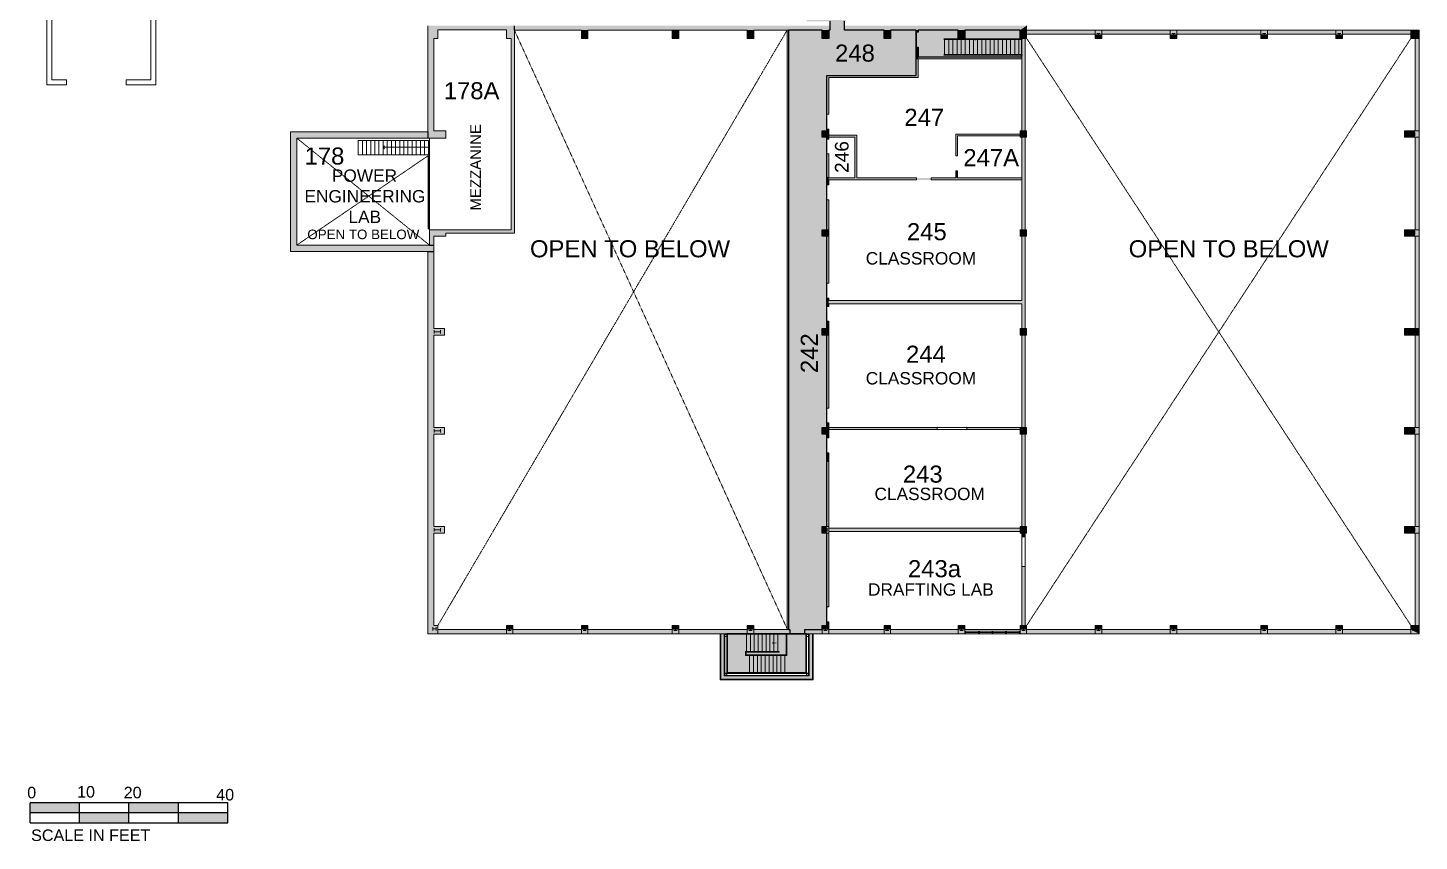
# Model space of a CAD drawing. Extents: x 268 to 100406, y 480 to 72572.
# Drawn here: x 4473 to 7848, y 480 to 2452 of the extents above; entities that cross this region are included whole.
import ezdxf

# ---------------------------------------------------------------- set-up
doc = ezdxf.new("R2010")
doc.units = 0
doc.header["$LTSCALE"] = 0.5
doc.header["$MEASUREMENT"] = 0
doc.linetypes.add('HIDDEN', pattern=[0.375, 0.25, -0.125])
doc.layers.get('0').update_dxf_attribs({"linetype": 'CONTINUOUS'})
for name, color, linetype in [('CORRIDOR HATCH', 253, 'CONTINUOUS'), ('Room Names', 7, 'CONTINUOUS'), ('SOLID', 7, 'CONTINUOUS')]:
    doc.layers.add(name, color=color, linetype=linetype)
for name, color, linetype, lineweight in [('STAIR', 7, 'CONTINUOUS', 0), ('TEXT', 7, 'CONTINUOUS', 0), ('WALL', 7, 'CONTINUOUS', 0), ('WALLS', 7, 'CONTINUOUS', 0)]:
    doc.layers.add(name, color=color, linetype=linetype, lineweight=lineweight)
doc.styles.get("Standard").update_dxf_attribs({"font": 'arial.ttf'})
doc.styles.add('STANDARD 2', font='arial.ttf')

# ---------------------------------------------------------------- blocks, each defined once
blk = doc.blocks.new('COL1')
at = {"layer": 'WALL'}
for p, q in [((-8, -8), (-8, 8)), ((-8, 8), (8, 8)), ((-4, -4), (-4, 4)), ((-4, 0), (4, 0)), ((4, -4), (4, 4)), ((8, -8), (8, 8)), ((-8, -8), (8, -8))]:
    blk.add_line(p, q, dxfattribs=at)

msp = doc.modelspace()

# ---------------------------------------------------------------- hatches: boundary and pattern name
at = {"layer": 'CORRIDOR HATCH'}
h = msp.add_hatch(color=256, dxfattribs=at)
h.dxf.hatch_style = 1
h.paths.add_polyline_path([(6168.7, 982.8), (6168.7, 886.8), (6361.9, 886.5), (6361.7, 982.8)])
h.paths.add_polyline_path([(6632.8, 2446.8), (6632.8, 2441.7), (6627.8, 2441.7), (6627.8, 2405.7), (6632.8, 2405.7), (6632.8, 2381.8), (6883.8, 2381.8), (6883.8, 2426.8), (6879.8, 2426.8), (6879.8, 2446.8), (6745.8, 2446.8), (6745.8, 2426.8), (6729.8, 2426.8), (6729.8, 2446.8)])
h.paths.add_polyline_path([(6317.8, 2446.8), (6317.8, 994.8), (6317.8, 992.8), (6321.7, 992.8), (6321.7, 982.8), (6357.7, 982.8), (6357.7, 992.8), (6399.8, 992.8), (6399.8, 1002.8), (6410.8, 1002.8), (6410.8, 1226.8), (6399.8, 1226.8), (6399.8, 1242.8), (6410.8, 1242.8), (6410.8, 1466.8), (6399.8, 1466.8), (6399.8, 1482.8), (6410.8, 1482.8), (6410.8, 1706.8), (6399.8, 1706.8), (6399.8, 1722.8), (6410.8, 1722.8), (6410.8, 1946.8), (6399.8, 1946.8), (6399.8, 1962.8), (6410.8, 1962.8), (6410.8, 2186.8), (6399.8, 2186.8), (6399.8, 2202.8), (6410.8, 2202.8), (6410.8, 2336.8), (6627.8, 2336.8), (6627.8, 2446.8), (6565.8, 2446.8), (6565.8, 2426.8), (6549.8, 2426.8), (6549.8, 2446.8), (6454, 2446.8), (6454, 2468.3), (6418, 2468.3), (6418, 2446.8), (6415.8, 2446.8), (6415.8, 2426.8), (6399.8, 2426.8), (6399.8, 2446.8)])
h.paths.add_polyline_path([(6361, 3008), (6361, 2481.4), (6362.4, 2481.4), (6362.4, 2468.3), (6418, 2468.3), (6458, 2468.3), (6457.2, 2489.6), (6455.8, 2525.5), (6447.3, 2753.3), (6447.3, 2876.8), (6447.3, 3007.3)])
h.paths.add_polyline_path([(6657.8, 3199.3), (6657.8, 3103.3), (6845.8, 3103.3), (6845.8, 3095.3), (6881.8, 3095.3), (6881.8, 3103.3), (6890.8, 3103.3), (6890.8, 3199.3)])
h.paths.add_polyline_path([(5402, 3008), (5402, 2758.1), (5571.8, 2758.1), (5571.8, 2767.3), (5587.8, 2767.3), (5587.8, 2758.1), (5883.5, 2758.1), (5883.5, 3008), (5805.6, 3008), (5805.6, 2834), (5476.5, 2834), (5476.5, 3008)])
h.paths.add_polyline_path([(4630.4, 2973), (4630.4, 2971), (4622.4, 2971), (4622.4, 2935), (4630.4, 2935), (4630.4, 2861), (4836.8, 2861), (4837.3, 3000.3), (5017.8, 3000.3), (5017.8, 3015.1), (5025.3, 3015.1), (5025.3, 3008), (5397.1, 3008), (5481.4, 3008), (5579.6, 3008), (5588.2, 3008), (5800.7, 3008), (5888.4, 3008), (6171.2, 3008), (6188.4, 3008), (6361, 3008), (6447.3, 3007.3), (6890.8, 3007.3), (6890.8, 3095.3), (5933.3, 3095.3), (5933.3, 3129.3), (5873.3, 3129.3), (5873.3, 3095.3), (5761.3, 3095.3), (5761.3, 3129.3), (5701.3, 3129.3), (5701.3, 3095.3), (5023.8, 3095.3), (5023.8, 3086), (5017.8, 3086), (5017.8, 3094), (4739.4, 3094), (4739.4, 2973)])
h.paths.add_polyline_path([(4526.4, 2973), (4526.4, 2781), (4622.4, 2781), (4622.4, 2935), (4622.4, 2973)])
at = {"layer": 'SOLID'}
for points in [[(5653.3, 2446.8), (5653.3, 2457.3), (5443.3, 2457.3), (5443.3, 2200.3), (5443.3, 2184.8), (5486.7, 2184.8), (5486.7, 2202.8), (5457.8, 2202.8), (5457.8, 2426.7), (5467.8, 2426.7), (5467.8, 2447.6), (5633.8, 2447.6), (5633.8, 2426.7), (5645.3, 2426.7), (5645.3, 1962.8), (5447.4, 1962.8), (5447.4, 1925.4), (5457.8, 1925.4), (5457.8, 1946.8), (5486.7, 1946.8), (5486.7, 1954.7), (5653.3, 1954.7)], [(6418, 2457.3), (5653.3, 2457.3), (5653.3, 2446.8), (5815.8, 2446.8), (5815.8, 2426.8), (5831.8, 2426.8), (5831.8, 2446.8), (6035.8, 2446.8), (6057.8, 2446.8), (6217.8, 2446.8), (6217.8, 2426.8), (6233.8, 2426.8), (6233.8, 2446.8), (6399.8, 2446.8), (6399.8, 2426.8), (6415.8, 2426.8), (6415.8, 2446.8), (6418, 2446.8)], [(5443.3, 2184.8), (5443.3, 2200.3), (5110.2, 2200.3), (5110.2, 1909.9), (5443.3, 1909.9), (5457.8, 1909.9), (5457.8, 1925.4), (5447.4, 1925.4), (5125.6, 1925.4), (5125.6, 2184.8)], [(5443.3, 982.8), (5467.8, 982.8), (5467.8, 1002.8), (5457.8, 1002.8), (5457.8, 1226.8), (5483.8, 1226.8), (5483.8, 1242.8), (5457.8, 1242.8), (5457.8, 1466.8), (5483.8, 1466.8), (5483.8, 1482.8), (5457.8, 1482.8), (5457.8, 1706.8), (5483.8, 1706.8), (5483.8, 1722.8), (5457.8, 1722.8), (5457.8, 1909.9), (5443.3, 1909.9)], [(6781.1, 988.8), (6779.1, 988.8), (6779.1, 982.8), (6781.1, 982.8)], [(6813.8, 988.8), (6811.8, 988.8), (6811.8, 982.8), (6813.8, 982.8)], [(6846.8, 988.8), (6844.8, 988.8), (6844.8, 982.8), (6846.8, 982.8)], [(6879.8, 988.8), (6877.8, 988.8), (6877.8, 982.8), (6879.8, 982.8)]]:
    msp.add_hatch(color=256, dxfattribs=at).paths.add_polyline_path(points)
h = msp.add_hatch(color=256, dxfattribs=at)
h.paths.add_polyline_path([(6357.7, 992.8), (6357.7, 982.8), (6399.8, 982.8), (6399.8, 992.8)])
h.paths.add_polyline_path([(6415.8, 982.8), (6415.8, 1002.8), (6399.8, 1002.8), (6399.8, 982.8)])
h.paths.add_polyline_path([(6549.8, 982.8), (6549.8, 992.8), (6415.8, 992.8), (6415.8, 982.8)])
h.paths.add_polyline_path([(6565.8, 982.8), (6565.8, 1002.8), (6549.8, 1002.8), (6549.8, 982.8)])
h.paths.add_polyline_path([(6570.4, 992.8), (6565.8, 992.8), (6565.8, 982.8), (6570.4, 982.8)])
h = msp.add_hatch(color=256, dxfattribs=at)
h.paths.add_polyline_path([(6729.8, 992.8), (6565.8, 992.8), (6565.8, 982.8), (6729.8, 982.8)])
h.paths.add_polyline_path([(6745.8, 995.8), (6733, 995.8), (6733, 1002.8), (6729.8, 1002.8), (6729.8, 982.8), (6745.8, 982.8), (6745.8, 988.8)])
h.paths.add_polyline_path([(6895.8, 1002.8), (6879.8, 1002.8), (6879.8, 982.8), (6895.8, 982.8)])
h.paths.add_polyline_path([(7061.8, 992.8), (6895.8, 992.8), (6895.8, 982.8), (7061.8, 982.8)])
at = {"layer": 'WALL'}
msp.add_hatch(color=256, dxfattribs=at).paths.add_polyline_path([(6747.8, 988.8), (6745.8, 988.8), (6745.8, 982.8), (6747.8, 982.8)])

# ---------------------------------------------------------------- linework, layer by layer
for p, q in [((4478.5, 524.4), (4478.5, 572.4)), ((4958.5, 572.4), (4478.5, 572.4)), ((4958.5, 548.4), (4478.5, 548.4)), ((4598.5, 524.4), (4598.5, 572.4)), ((4718.5, 524.4), (4718.5, 572.4)), ((4838.5, 524.4), (4838.5, 572.4)), ((4958.5, 524.4), (4958.5, 572.4)), ((4478.5, 524.4), (4958.5, 524.4))]:
    msp.add_line(p, q)
for points in [[(4478.5, 572.4), (4478.5, 548.4), (4598.5, 572.4), (4598.5, 548.4)], [(4598.5, 548.4), (4598.5, 524.4), (4718.5, 548.4), (4718.5, 524.4)], [(4718.5, 572.4), (4718.5, 548.4), (4838.5, 572.4), (4838.5, 548.4)], [(4838.5, 548.4), (4838.5, 524.4), (4958.5, 548.4), (4958.5, 524.4)]]:
    msp.add_solid(points)
at = {"layer": 'CORRIDOR HATCH'}
msp.add_lwpolyline([(6418, 2468.3), (6418, 2446.8), (6415.8, 2446.8), (6415.8, 2426.8), (6399.8, 2426.8), (6399.8, 2446.8), (6317.8, 2446.8), (6317.8, 994.8), (6317.8, 992.8), (6321.7, 992.8), (6321.7, 982.8), (6357.7, 982.8), (6357.7, 992.8), (6399.8, 992.8), (6399.8, 1002.8), (6410.8, 1002.8), (6410.8, 1226.8), (6399.8, 1226.8), (6399.8, 1242.8), (6410.8, 1242.8), (6410.8, 1466.8), (6399.8, 1466.8), (6399.8, 1482.8), (6410.8, 1482.8), (6410.8, 1706.8), (6399.8, 1706.8), (6399.8, 1722.8), (6410.8, 1722.8), (6410.8, 1946.8), (6399.8, 1946.8), (6399.8, 1962.8), (6410.8, 1962.8), (6410.8, 2186.8), (6399.8, 2186.8), (6399.8, 2202.8), (6410.8, 2202.8), (6410.8, 2336.8), (6627.8, 2336.8), (6627.8, 2446.8), (6565.8, 2446.8), (6565.8, 2426.8), (6549.8, 2426.8), (6549.8, 2446.8), (6454, 2446.8), (6454, 2468.3)], dxfattribs=at)
for points in [[(6632.8, 2446.8), (6632.8, 2441.7), (6627.8, 2441.7), (6627.8, 2405.7), (6632.8, 2405.7), (6632.8, 2381.8), (6883.8, 2381.8), (6883.8, 2426.8), (6879.8, 2426.8), (6879.8, 2446.8), (6745.8, 2446.8), (6745.8, 2426.8), (6729.8, 2426.8), (6729.8, 2446.8)], [(6168.7, 982.8), (6168.7, 886.8), (6361.9, 886.5), (6361.7, 982.8)]]:
    msp.add_lwpolyline(points, close=True, dxfattribs=at)
at = {"layer": 'SOLID'}
for p, q in [((5653.3, 2446.8), (5653.3, 2457.3)), ((5443.3, 2200.3), (5443.3, 2184.8)), ((5447.4, 1925.4), (5457.8, 1925.4)), ((5443.3, 1909.9), (5457.8, 1909.9))]:
    msp.add_line(p, q, dxfattribs=at)
for points in [[(5815.8, 2426.8), (5831.8, 2426.8), (5815.8, 2446.8), (5831.8, 2446.8)], [(6035.8, 2426.8), (6051.8, 2426.8), (6035.8, 2446.8), (6051.8, 2446.8)], [(6217.8, 2426.8), (6233.8, 2426.8), (6217.8, 2446.8), (6233.8, 2446.8)], [(6314.8, 1968.2), (6317.8, 1971.7), (6314.8, 2446.8), (6317.8, 2446.8)], [(6399.8, 2426.8), (6415.8, 2426.8), (6399.8, 2446.8), (6415.8, 2446.8)], [(6454, 2446.8), (6454, 2457.3), (6879.8, 2446.8), (6895.8, 2457.3)], [(6549.8, 2426.8), (6565.8, 2426.8), (6549.8, 2446.8), (6565.8, 2446.8)], [(6627.8, 2441.7), (6627.8, 2446.8), (6632.8, 2441.7), (6632.8, 2446.8)], [(6729.8, 2446.8), (6729.8, 2426.8), (6745.8, 2446.8), (6745.8, 2426.8)], [(6879.8, 2446.8), (6879.8, 2426.8), (6895.8, 2457.3), (6895.8, 2426.8)], [(7827.8, 2446.8), (7827.8, 2436.8), (6895.8, 2446.8), (6895.8, 2436.8)], [(7061.8, 2426.8), (7061.8, 2436.8), (7077.8, 2426.8), (7077.8, 2436.8)], [(7243.8, 2436.8), (7243.8, 2426.8), (7259.8, 2436.8), (7259.8, 2426.8)], [(7463.8, 2436.8), (7463.8, 2426.8), (7479.8, 2436.8), (7479.8, 2426.8)], [(7645.8, 2436.8), (7645.8, 2426.8), (7661.8, 2436.8), (7661.8, 2426.8)], [(7827.8, 2446.8), (7847.8, 2446.8), (7827.8, 2426.8), (7847.8, 2426.8)], [(6627.8, 2405.7), (6627.8, 2403.7), (6632.8, 2405.7), (6632.8, 2403.7)], [(6883.8, 2202.8), (6891.8, 2202.8), (6883.8, 2426.8), (6891.8, 2426.8)], [(7837.8, 1722.8), (7847.8, 1722.8), (7837.8, 2426.8), (7847.8, 2426.8)], [(6627.8, 2376.8), (6627.8, 2383.8), (6632.8, 2376.8), (6632.8, 2383.8)], [(6627.8, 2336.8), (6632.8, 2331.8), (6627.8, 2376.8), (6632.8, 2376.8)], [(6883.8, 2381.8), (6883.8, 2376.8), (6632.8, 2381.8), (6632.8, 2376.8)], [(6410.8, 2242.9), (6415.8, 2242.9), (6410.8, 2336.8), (6415.8, 2331.8)], [(6410.8, 2336.8), (6415.8, 2331.8), (6627.8, 2336.8), (6632.8, 2331.8)], [(6399.8, 2202.8), (6399.8, 2186.8), (6415.8, 2202.8), (6415.8, 2186.8)], [(6410.8, 2206.9), (6415.8, 2206.9), (6410.8, 2202.8), (6415.8, 2202.8)], [(6723.8, 2141.6), (6727.8, 2141.6), (6723.8, 2194.8), (6727.8, 2190.8)], [(6723.8, 2194.8), (6727.8, 2190.8), (6879.8, 2194.8), (6879.8, 2190.8)], [(6879.8, 2202.8), (6879.8, 2186.8), (6895.8, 2202.8), (6895.8, 2186.8)], [(7811.8, 2202.8), (7811.8, 2186.8), (7837.8, 2202.8), (7837.8, 2186.8)], [(6410.8, 2182.6), (6410.8, 2186.8), (6415.8, 2182.6), (6415.8, 2186.8)], [(6478.8, 2186.8), (6483.8, 2191.8), (6415.8, 2186.8), (6415.8, 2191.8)], [(6478.8, 2088.3), (6483.8, 2088.3), (6478.8, 2186.8), (6483.8, 2191.8)], [(6883.8, 2128), (6891.8, 2129.1), (6883.8, 2186.8), (6891.8, 2186.8)], [(6410.8, 2093.5), (6415.8, 2088.3), (6410.8, 2146.6), (6415.8, 2146.6)], [(6883.8, 1962.8), (6891.8, 1962.8), (6883.8, 2128), (6891.8, 2129.1)], [(6415.8, 2071.4), (6410.8, 2071.4), (6415.8, 2088.3), (6410.8, 2093.5)], [(6723.8, 2088.3), (6723.8, 2105.6), (6727.8, 2088.3), (6727.8, 2105.6)], [(6415.8, 2083.3), (6415.8, 2088.3), (6883.8, 2083.3), (6883.8, 2088.3)], [(6415.8, 1962.8), (6410.8, 1962.8), (6415.8, 2035.4), (6410.8, 2035.4)], [(6314.8, 1323.7), (6317.8, 1321.4), (6314.8, 1968.2), (6317.8, 1971.7)], [(6399.8, 1962.8), (6399.8, 1946.8), (6415.8, 1962.8), (6415.8, 1946.8)], [(6879.8, 1962.8), (6895.8, 1962.8), (6879.8, 1946.8), (6895.8, 1946.8)], [(7811.8, 1962.8), (7811.8, 1946.8), (7837.8, 1962.8), (7837.8, 1946.8)], [(6410.8, 1833), (6415.8, 1833), (6410.8, 1946.8), (6415.8, 1946.8)], [(6883.8, 1722.8), (6891.8, 1722.8), (6883.8, 1946.8), (6891.8, 1946.8)], [(6410.8, 1797), (6410.8, 1776.5), (6415.8, 1797), (6415.8, 1776.5)], [(6415.8, 1790.8), (6415.8, 1782.8), (6883.8, 1790.8), (6883.8, 1782.8)], [(6399.8, 1722.8), (6399.8, 1706.8), (6415.8, 1722.8), (6415.8, 1706.8)], [(6410.8, 1740.5), (6410.8, 1722.8), (6415.8, 1740.5), (6415.8, 1722.8)], [(6895.8, 1722.8), (6895.8, 1706.8), (6879.8, 1722.8), (6879.8, 1706.8)], [(7811.8, 1722.8), (7811.8, 1706.8), (7847.8, 1722.8), (7847.8, 1706.8)], [(6410.8, 1530.2), (6415.8, 1530.2), (6410.8, 1706.8), (6415.8, 1706.8)], [(6883.8, 1482.8), (6891.8, 1482.8), (6883.8, 1706.8), (6891.8, 1706.8)], [(7837.8, 1002.8), (7847.8, 1002.8), (7837.8, 1706.8), (7847.8, 1706.8)], [(6410.8, 1494.2), (6410.8, 1482.8), (6415.8, 1494.2), (6415.8, 1482.8)], [(6399.8, 1466.8), (6399.8, 1482.8), (6415.8, 1466.8), (6415.8, 1482.8)], [(6410.8, 1457.5), (6410.8, 1466.8), (6415.8, 1457.5), (6415.8, 1466.8)], [(6415.8, 1482.8), (6415.8, 1477.8), (6679, 1482.8), (6679, 1477.8)], [(6879.8, 1482.8), (6879.8, 1477.8), (6751, 1482.8), (6751, 1477.8)], [(6895.8, 1466.8), (6879.8, 1466.8), (6895.8, 1482.8), (6879.8, 1482.8)], [(6883.8, 1242.8), (6891.8, 1242.8), (6883.8, 1466.8), (6891.8, 1466.8)], [(7811.8, 1482.8), (7811.8, 1466.8), (7837.8, 1482.8), (7837.8, 1466.8)], [(6410.8, 1421.5), (6410.8, 1399.1), (6415.8, 1421.5), (6415.8, 1399.1)], [(6410.8, 1048), (6415.8, 1048), (6410.8, 1399.1), (6415.8, 1399.1)], [(6314.8, 994.8), (6317.8, 992.8), (6314.8, 1323.7), (6317.8, 1321.4)], [(6399.8, 1242.8), (6399.8, 1226.8), (6410.8, 1242.8), (6410.8, 1226.8)], [(6415.8, 1238.7), (6415.8, 1230.7), (6883.8, 1238.7), (6883.8, 1230.7)], [(6895.8, 1242.8), (6879.8, 1242.8), (6895.8, 1226.8), (6879.8, 1226.8)], [(6883.8, 1217.8), (6891.8, 1217.8), (6883.8, 1226.8), (6891.8, 1226.8)], [(7811.8, 1242.8), (7811.8, 1226.8), (7837.8, 1242.8), (7837.8, 1226.8)], [(6883.8, 1002.8), (6891.8, 1002.8), (6883.8, 1145.8), (6891.8, 1145.8)], [(5467.8, 982.8), (5467.8, 992.8), (6321.7, 982.8), (6321.7, 992.8)], [(5633.8, 1002.8), (5649.8, 1002.8), (5633.8, 992.8), (5649.8, 992.8)], [(5815.8, 1002.8), (5831.8, 1002.8), (5815.8, 992.8), (5831.8, 992.8)], [(6035.8, 1002.8), (6051.8, 1002.8), (6035.8, 992.8), (6051.8, 992.8)], [(6162.2, 982.8), (6152.7, 982.8), (6162.2, 880.3), (6152.7, 870.8)], [(6217.8, 1002.8), (6233.8, 1002.8), (6217.8, 992.8), (6233.8, 992.8)], [(6368.2, 880.3), (6377.7, 870.8), (6368.2, 982.8), (6377.7, 982.8)], [(6399.8, 1002.8), (6399.8, 992.8), (6415.8, 1002.8), (6415.8, 992.8)], [(6410.8, 1012), (6415.8, 1012), (6410.8, 1002.8), (6415.8, 1002.8)], [(6549.8, 1002.8), (6549.8, 992.8), (6565.8, 1002.8), (6565.8, 992.8)], [(6729.8, 1002.8), (6745.8, 1002.8), (6729.8, 992.8), (6745.8, 992.8)], [(6879.8, 1002.8), (6895.8, 1002.8), (6879.8, 992.8), (6895.8, 992.8)], [(7827.8, 992.8), (7847.8, 982.8), (7004.7, 992.8), (7003.2, 982.8)], [(7061.8, 1002.8), (7077.8, 1002.8), (7061.8, 992.8), (7077.8, 992.8)], [(7243.8, 1002.8), (7259.8, 1002.8), (7243.8, 992.8), (7259.8, 992.8)], [(7463.8, 1002.8), (7479.8, 1002.8), (7463.8, 992.8), (7479.8, 992.8)], [(7645.8, 1002.8), (7661.8, 1002.8), (7645.8, 992.8), (7661.8, 992.8)], [(7827.8, 1002.8), (7827.8, 992.8), (7847.8, 1002.8), (7847.8, 982.8)], [(6162.2, 880.3), (6152.7, 870.8), (6368.2, 880.3), (6377.7, 870.8)]]:
    msp.add_solid(points, dxfattribs=at)
at = {"layer": 'STAIR'}
for p, q in [((4519.4, 2770), (4519.4, 2314)), ((4531.4, 2758), (4531.4, 2326)), ((4771.4, 2542), (4771.4, 2326)), ((4783.4, 2530), (4783.4, 2314)), ((6314.8, 994.8), (6314.8, 2446.8)), ((6317.8, 994.8), (6317.8, 2446.8)), ((6627.8, 2403.7), (6627.8, 2383.8)), ((6630.3, 2403.7), (6630.3, 2383.8)), ((6632.8, 2403.7), (6632.8, 2383.8)), ((6885.2, 2426), (6694.8, 2426)), ((6885.2, 2424), (6694.8, 2424)), ((6696.9, 2424), (6696.9, 2388)), ((6706.9, 2424), (6706.9, 2388)), ((6716.9, 2424), (6716.9, 2388)), ((6726.9, 2424), (6726.9, 2388)), ((6736.9, 2424), (6736.9, 2388)), ((6746.9, 2424), (6746.9, 2388)), ((6756.9, 2424), (6756.9, 2388)), ((6766.9, 2424), (6766.9, 2388)), ((6771.5, 2424), (6771.5, 2422.7)), ((6776.9, 2424), (6776.9, 2388)), ((6786.9, 2424), (6786.9, 2388)), ((6796.9, 2424), (6796.9, 2388)), ((6806.9, 2424), (6806.9, 2388)), ((6816.9, 2424), (6816.9, 2388)), ((6826.9, 2424), (6826.9, 2388)), ((6836.9, 2424), (6836.9, 2388)), ((6846.9, 2424), (6846.9, 2388)), ((6856.9, 2424), (6856.9, 2388)), ((6866.9, 2424), (6866.9, 2388)), ((6876.9, 2424), (6876.9, 2388)), ((6885.2, 2424), (6885.2, 2426)), ((6885.2, 2388), (6694.8, 2388)), ((6885.2, 2386), (6694.8, 2386)), ((6885.2, 2386), (6885.2, 2388)), ((4519.4, 2314), (4567.4, 2314)), ((4531.4, 2326), (4567.4, 2326)), ((4567.4, 2326), (4567.4, 2314)), ((4711.4, 2326), (4711.4, 2314)), ((4711.4, 2326), (4771.4, 2326)), ((4711.4, 2314), (4783.4, 2314)), ((5274.7, 2179.4), (5274.7, 2179.6)), ((5274.7, 2179.4), (5434.5, 2179.4)), ((5274.7, 2144), (5274.7, 2179.4)), ((5284.8, 2144), (5284.8, 2179.4)), ((5294.8, 2144), (5294.8, 2179.4)), ((5304.9, 2144), (5304.9, 2179.4)), ((5314.9, 2144), (5314.9, 2179.4)), ((5324.9, 2144), (5324.9, 2179.4)), ((5335, 2144), (5335, 2179.4)), ((5338.5, 2166.2), (5335, 2162.6)), ((5338.5, 2159.1), (5335, 2162.6)), ((5335, 2162.6), (5445.4, 2162.6)), ((5345, 2144), (5345, 2179.4)), ((5355.1, 2144), (5355.1, 2179.4)), ((5365.1, 2144), (5365.1, 2179.4)), ((5375.1, 2144), (5375.1, 2179.4)), ((5385.2, 2144), (5385.2, 2179.4)), ((5395.2, 2144), (5395.2, 2179.4)), ((5405.2, 2144), (5405.2, 2179.4)), ((5415.3, 2144), (5415.3, 2179.4)), ((5425.3, 2144), (5425.3, 2179.4)), ((5434.5, 2179.4), (5445.4, 2179.4)), ((5435.4, 2179.4), (5445.4, 2179.4)), ((5435.4, 2144), (5435.4, 2179.4)), ((5445.4, 2144), (5445.4, 2179.4)), ((5274.7, 2143.9), (5274.7, 2144)), ((5274.7, 2144), (5434.5, 2144)), ((5445.4, 2144), (5434.5, 2144)), ((5435.4, 2144), (5445.4, 2144)), ((5445.8, 2142.2), (5444.1, 2142.2)), ((5444.1, 2142.2), (5444.1, 1965.2)), ((5445.8, 1965.2), (5445.8, 2142.2)), ((5444.1, 1965.2), (5445.8, 1965.2)), ((6154.2, 872.3), (6154.2, 982.8)), ((6162.2, 880.3), (6162.2, 982.8)), ((6314.8, 994.8), (6314.8, 992.8)), ((6317.8, 994.8), (6317.8, 992.8)), ((6368.2, 880.3), (6368.2, 982.8)), ((6376.2, 872.3), (6376.2, 982.8)), ((6213.7, 930.3), (6213.7, 939.3)), ((6295.2, 939.3), (6213.7, 939.3)), ((6314.2, 930.3), (6213.7, 930.3)), ((6215.2, 931.8), (6215.2, 937.8)), ((6295.2, 937.8), (6215.2, 937.8)), ((6312.7, 931.8), (6215.2, 931.8)), ((6359.7, 880.3), (6162.2, 880.3)), ((6361.7, 886.8), (6168.7, 886.8)), ((6368.2, 880.3), (6359.7, 880.3)), ((6359.7, 872.3), (6154.2, 872.3)), ((6376.2, 872.3), (6359.7, 872.3))]:
    msp.add_line(p, q, dxfattribs=at)
at = {"layer": 'STAIR', "linetype": 'HIDDEN'}
for p, q in [((5467.8, 1002.8), (6314.8, 2446.8)), ((5653.3, 2446.8), (6314.8, 994.8)), ((6895.8, 1002.8), (7827.8, 2426.8)), ((6895.8, 2426.8), (7827.8, 1002.8)), ((5125.6, 2184.8), (5447.4, 1925.4)), ((5125.6, 1925.4), (5444.1, 2142.2))]:
    msp.add_line(p, q, dxfattribs=at)
at = {"layer": 'STAIR', "linetype": 'Continuous'}
for p, q in [((6168.7, 982.8), (6168.7, 886.8)), ((6170.2, 981.3), (6170.2, 888.3)), ((6170.2, 981.3), (6321.7, 981.3)), ((6216.2, 981.3), (6216.2, 939.3)), ((6225.7, 981.3), (6225.7, 939.3)), ((6235.2, 981.3), (6235.2, 939.3)), ((6244.7, 981.3), (6244.7, 939.3)), ((6254.2, 981.3), (6254.2, 939.3)), ((6263.7, 981.3), (6263.7, 939.3)), ((6273.2, 981.3), (6273.2, 939.3)), ((6282.7, 981.3), (6282.7, 939.3)), ((6292.2, 981.3), (6292.2, 939.3)), ((6312.7, 981.3), (6312.7, 931.8)), ((6314.2, 981.3), (6314.2, 930.3)), ((6360.2, 982.8), (6360.2, 888.3)), ((6361.7, 982.8), (6361.7, 886.8)), ((6223.7, 930.3), (6223.7, 888.3)), ((6233.2, 930.3), (6233.2, 888.3)), ((6242.7, 930.3), (6242.7, 888.3)), ((6252.2, 930.3), (6252.2, 888.3)), ((6261.7, 930.3), (6261.7, 888.3)), ((6271.2, 930.3), (6271.2, 888.3)), ((6280.7, 930.3), (6280.7, 888.3)), ((6290.2, 930.3), (6290.2, 888.3)), ((6295.2, 939.3), (6295.2, 937.8)), ((6299.7, 930.3), (6299.7, 888.3)), ((6309.2, 930.3), (6309.2, 888.3)), ((6170.2, 888.3), (6360.2, 888.3)), ((6302.7, 888.3), (6302.7, 886.8))]:
    msp.add_line(p, q, dxfattribs=at)
at = {"layer": 'WALL'}
for p, q in [((6418, 2446.8), (6418, 2468.3)), ((6454, 2446.8), (6454, 2468.3)), ((5443.3, 2457.3), (5443.3, 2200.3)), ((5467.8, 2426.7), (5467.8, 2447.6)), ((5467.8, 2447.6), (5633.8, 2447.6)), ((5633.8, 2426.7), (5633.8, 2447.6)), ((5653.3, 2446.8), (5815.8, 2446.8)), ((5653.3, 1954.7), (5653.3, 2446.8)), ((5815.8, 2446.8), (5815.8, 2426.8)), ((5819.8, 2438.8), (5827.8, 2438.8)), ((5819.8, 2430.8), (5827.8, 2430.8)), ((5823.8, 2438.8), (5823.8, 2430.8)), ((5831.8, 2446.8), (5831.8, 2426.8)), ((5831.8, 2446.8), (6035.8, 2446.8)), ((6029.8, 2446.8), (6057.8, 2446.8)), ((6035.8, 2446.8), (6035.8, 2426.8)), ((6039.8, 2438.8), (6047.8, 2438.8)), ((6039.8, 2430.8), (6047.8, 2430.8)), ((6043.8, 2438.8), (6043.8, 2430.8)), ((6051.8, 2446.8), (6051.8, 2426.8)), ((6051.8, 2446.8), (6217.8, 2446.8)), ((6217.8, 2446.8), (6217.8, 2426.8)), ((6221.8, 2438.8), (6229.8, 2438.8)), ((6221.8, 2430.8), (6229.8, 2430.8)), ((6225.8, 2438.8), (6225.8, 2430.8)), ((6233.8, 2446.8), (6233.8, 2426.8)), ((6233.8, 2446.8), (6399.8, 2446.8)), ((6399.8, 2446.8), (6399.8, 2426.8)), ((6403.8, 2438.8), (6411.8, 2438.8)), ((6403.8, 2430.8), (6411.8, 2430.8)), ((6407.8, 2438.8), (6407.8, 2430.8)), ((6415.8, 2446.8), (6415.8, 2426.8)), ((6415.8, 2446.8), (6418, 2446.8)), ((6454, 2446.8), (6549.8, 2446.8)), ((6549.8, 2446.8), (6549.8, 2426.8)), ((6553.8, 2438.8), (6561.8, 2438.8)), ((6553.8, 2430.8), (6561.8, 2430.8)), ((6557.8, 2438.8), (6557.8, 2430.8)), ((6565.8, 2446.8), (6565.8, 2426.8)), ((6565.8, 2446.8), (6627.8, 2446.8)), ((6627.8, 2446.8), (6627.8, 2441.7)), ((6627.8, 2441.7), (6632.8, 2441.7)), ((6632.8, 2446.8), (6632.8, 2441.7)), ((6632.8, 2446.8), (6729.8, 2446.8)), ((6729.8, 2446.8), (6729.8, 2426.8)), ((6733.8, 2438.8), (6741.8, 2438.8)), ((6733.8, 2430.8), (6741.8, 2430.8)), ((6737.8, 2438.8), (6737.8, 2430.8)), ((6745.8, 2446.8), (6745.8, 2426.8)), ((6745.8, 2446.8), (6879.8, 2446.8)), ((6879.8, 2446.8), (6879.8, 2426.8)), ((6883.8, 2438.8), (6891.8, 2438.8)), ((6883.8, 2430.8), (6891.8, 2430.8)), ((6887.8, 2438.8), (6887.8, 2430.8)), ((6895.8, 2457.3), (6895.8, 2426.8)), ((6895.8, 2446.8), (7061.8, 2446.8)), ((6895.8, 2436.8), (7061.8, 2436.8)), ((7061.8, 2446.8), (7061.8, 2426.8)), ((7061.8, 2446.8), (7847.8, 2446.8)), ((7065.8, 2438.8), (7073.8, 2438.8)), ((7065.8, 2430.8), (7073.8, 2430.8)), ((7069.8, 2438.8), (7069.8, 2430.8)), ((7077.8, 2446.8), (7077.8, 2426.8)), ((7077.8, 2436.8), (7243.8, 2436.8)), ((7237.8, 2436.8), (7243.8, 2436.8)), ((7243.8, 2446.8), (7243.8, 2426.8)), ((7247.8, 2438.8), (7255.8, 2438.8)), ((7247.8, 2430.8), (7255.8, 2430.8)), ((7251.8, 2438.8), (7251.8, 2430.8)), ((7259.8, 2446.8), (7259.8, 2426.8)), ((7259.8, 2436.8), (7265.8, 2436.8)), ((7259.8, 2436.8), (7463.8, 2436.8)), ((7457.8, 2436.8), (7463.8, 2436.8)), ((7463.8, 2446.8), (7463.8, 2426.8)), ((7467.8, 2438.8), (7475.8, 2438.8)), ((7467.8, 2430.8), (7475.8, 2430.8)), ((7471.8, 2438.8), (7471.8, 2430.8)), ((7479.8, 2446.8), (7479.8, 2426.8)), ((7479.8, 2436.8), (7645.8, 2436.8)), ((7645.8, 2446.8), (7645.8, 2426.8)), ((7649.8, 2438.8), (7657.8, 2438.8)), ((7649.8, 2430.8), (7657.8, 2430.8)), ((7653.8, 2438.8), (7653.8, 2430.8)), ((7661.8, 2446.8), (7661.8, 2426.8)), ((7661.8, 2436.8), (7827.8, 2436.8)), ((7827.8, 2426.8), (7827.8, 2446.8)), ((7831.8, 2430.8), (7831.8, 2438.8)), ((7839.8, 2434.8), (7831.8, 2434.8)), ((7839.8, 2430.8), (7839.8, 2438.8)), ((7847.8, 2446.8), (7847.8, 982.8)), ((5457.8, 2426.7), (5457.8, 2202.8)), ((5467.8, 2426.7), (5457.8, 2426.7)), ((5645.3, 2426.7), (5633.8, 2426.7)), ((5645.3, 2426.7), (5645.3, 1962.8)), ((5815.8, 2426.8), (5831.8, 2426.8)), ((6035.8, 2426.8), (6051.8, 2426.8)), ((6217.8, 2426.8), (6233.8, 2426.8)), ((6399.8, 2426.8), (6415.8, 2426.8)), ((6549.8, 2426.8), (6565.8, 2426.8)), ((6627.8, 2405.7), (6632.8, 2405.7)), ((6627.8, 2405.7), (6627.8, 2403.7)), ((6627.8, 2403.7), (6632.8, 2403.7)), ((6632.8, 2405.7), (6632.8, 2403.7)), ((6729.8, 2426.8), (6745.8, 2426.8)), ((6879.8, 2426.8), (6895.8, 2426.8)), ((6883.8, 2426.8), (6883.8, 2202.8)), ((6891.8, 2426.8), (6891.8, 2202.8)), ((7061.8, 2426.8), (7077.8, 2426.8)), ((7243.8, 2426.8), (7259.8, 2426.8)), ((7463.8, 2426.8), (7479.8, 2426.8)), ((7645.8, 2426.8), (7661.8, 2426.8)), ((7847.8, 2426.8), (7827.8, 2426.8)), ((7837.8, 2426.8), (7837.8, 2202.8)), ((6627.8, 2383.8), (6632.8, 2383.8)), ((6627.8, 2383.8), (6627.8, 2376.8)), ((6634.8, 2376.8), (6627.8, 2376.8)), ((6627.8, 2376.8), (6627.8, 2336.8)), ((6632.8, 2383.8), (6632.8, 2381.8)), ((6634.8, 2381.8), (6632.8, 2381.8)), ((6632.8, 2376.8), (6632.8, 2331.8)), ((6883.8, 2381.8), (6634.8, 2381.8)), ((6883.8, 2376.8), (6634.8, 2376.8)), ((6410.8, 2336.8), (6410.8, 2242.9)), ((6627.8, 2336.8), (6410.8, 2336.8)), ((6415.8, 2331.8), (6415.8, 2242.9)), ((6632.8, 2331.8), (6415.8, 2331.8)), ((6410.8, 2242.9), (6415.8, 2242.9)), ((5110.2, 2200.3), (5110.2, 1909.9)), ((5443.3, 2200.3), (5110.2, 2200.3)), ((5486.7, 2202.8), (5457.8, 2202.8)), ((5486.7, 2184.8), (5486.7, 2202.8)), ((6399.8, 2186.8), (6399.8, 2202.8)), ((6399.8, 2202.8), (6415.8, 2202.8)), ((6403.8, 2190.8), (6403.8, 2198.8)), ((6403.8, 2194.8), (6411.8, 2194.8)), ((6410.8, 2206.9), (6415.8, 2206.9)), ((6410.8, 2206.9), (6410.8, 2202.8)), ((6411.8, 2190.8), (6411.8, 2198.8)), ((6415.8, 2206.9), (6415.8, 2202.8)), ((6415.8, 2186.8), (6415.8, 2202.8)), ((6879.8, 2194.8), (6723.8, 2194.8)), ((6723.8, 2194.8), (6723.8, 2141.6)), ((6879.8, 2186.8), (6879.8, 2202.8)), ((6879.8, 2202.8), (6895.8, 2202.8)), ((6883.8, 2190.8), (6883.8, 2198.8)), ((6883.8, 2194.8), (6891.8, 2194.8)), ((6891.8, 2190.8), (6891.8, 2198.8)), ((6895.8, 2186.8), (6895.8, 2202.8)), ((7811.8, 2202.8), (7811.8, 2186.8)), ((7811.8, 2202.8), (7847.8, 2202.8)), ((7821.8, 2198.8), (7821.8, 2190.8)), ((7821.8, 2194.8), (7837.1, 2194.8)), ((7837.1, 2198.8), (7837.1, 2190.8)), ((5125.6, 1925.4), (5125.6, 2184.8)), ((5125.6, 2184.8), (5486.7, 2184.8)), ((5447.4, 1962.8), (5447.4, 2184.8)), ((6399.8, 2186.8), (6415.8, 2186.8)), ((6410.8, 2186.8), (6410.8, 2182.6)), ((6410.8, 2182.6), (6415.8, 2182.6)), ((6415.8, 2191.8), (6483.8, 2191.8)), ((6415.8, 2186.8), (6415.8, 2182.6)), ((6415.8, 2186.8), (6478.8, 2186.8)), ((6478.8, 2186.8), (6478.8, 2088.3)), ((6483.8, 2191.8), (6483.8, 2088.3)), ((6727.8, 2190.8), (6727.8, 2141.6)), ((6879.8, 2190.8), (6727.8, 2190.8)), ((6879.8, 2186.8), (6895.8, 2186.8)), ((6883.8, 2186.8), (6883.8, 2120.8)), ((6891.8, 2186.8), (6891.8, 1962.8)), ((7811.8, 2186.8), (7847.8, 2186.8)), ((7837.8, 2186.8), (7837.8, 1962.8)), ((6410.8, 2146.6), (6415.8, 2146.6)), ((6410.8, 2146.6), (6410.8, 2071.4)), ((6415.8, 2146.6), (6415.8, 2088.3)), ((6727.8, 2141.6), (6723.8, 2141.6)), ((6727.8, 2105.6), (6723.8, 2105.6)), ((6723.8, 2105.6), (6723.8, 2088.3)), ((6727.8, 2105.6), (6727.8, 2088.3)), ((6883.8, 2120.8), (6883.8, 2112.8)), ((6883.8, 2112.8), (6883.8, 1962.8)), ((6410.8, 2071.4), (6415.8, 2071.4)), ((6415.8, 2088.3), (6478.8, 2088.3)), ((6415.8, 2083.3), (6415.8, 2071.4)), ((6415.8, 2083.3), (6628.3, 2083.3)), ((6483.8, 2088.3), (6628.3, 2088.3)), ((6628.3, 2083.3), (6628.3, 2088.3)), ((6664.3, 2083.3), (6664.3, 2088.3)), ((6664.3, 2088.3), (6723.8, 2088.3)), ((6664.3, 2083.3), (6883.8, 2083.3)), ((6727.8, 2088.3), (6883.8, 2088.3)), ((6410.8, 2035.4), (6415.8, 2035.4)), ((6410.8, 2035.4), (6410.8, 1962.8)), ((6415.8, 2035.4), (6415.8, 1962.8)), ((5645.3, 1962.8), (5447.4, 1962.8)), ((5447.4, 1962.8), (5447.4, 1925.4)), ((6399.8, 1946.8), (6399.8, 1962.8)), ((6399.8, 1962.8), (6415.8, 1962.8)), ((6403.8, 1950.8), (6403.8, 1958.8)), ((6411.8, 1950.8), (6411.8, 1958.8)), ((6415.8, 1946.8), (6415.8, 1962.8)), ((6879.8, 1946.8), (6879.8, 1962.8)), ((6879.8, 1962.8), (6895.8, 1962.8)), ((6883.8, 1950.8), (6883.8, 1958.8)), ((6891.8, 1950.8), (6891.8, 1958.8)), ((6895.8, 1946.8), (6895.8, 1962.8)), ((7811.8, 1962.8), (7811.8, 1946.8)), ((7811.8, 1962.8), (7847.8, 1962.8)), ((7821.8, 1958.8), (7821.8, 1950.8)), ((7837.1, 1958.8), (7837.1, 1950.8)), ((5447.4, 1925.4), (5125.6, 1925.4)), ((5457.8, 1946.8), (5457.8, 1722.8)), ((5457.8, 1946.8), (5486.7, 1946.8)), ((5486.7, 1946.8), (5486.7, 1954.7)), ((5486.7, 1954.7), (5653.3, 1954.7)), ((6399.8, 1946.8), (6415.8, 1946.8)), ((6403.8, 1954.8), (6411.8, 1954.8)), ((6410.8, 1946.8), (6410.8, 1833)), ((6415.8, 1946.8), (6415.8, 1833)), ((6879.8, 1946.8), (6895.8, 1946.8)), ((6883.8, 1954.8), (6891.8, 1954.8)), ((6883.8, 1946.8), (6883.8, 1934.8)), ((6883.8, 1934.8), (6883.8, 1926.8)), ((6883.8, 1926.8), (6883.8, 1790.8)), ((6891.8, 1946.8), (6891.8, 1722.8)), ((7811.8, 1946.8), (7847.8, 1946.8)), ((7821.8, 1954.8), (7837.1, 1954.8)), ((7837.8, 1946.8), (7837.8, 1722.8)), ((5110.2, 1909.9), (5443.3, 1909.9)), ((5443.3, 1909.9), (5443.3, 982.8)), ((6410.8, 1833), (6415.8, 1833)), ((6410.8, 1797), (6415.8, 1797)), ((6410.8, 1797), (6410.8, 1776.5)), ((6415.8, 1797), (6415.8, 1790.8)), ((6415.8, 1790.8), (6883.8, 1790.8)), ((6410.8, 1776.5), (6415.8, 1776.5)), ((6415.8, 1782.8), (6883.8, 1782.8)), ((6415.8, 1782.8), (6415.8, 1776.5)), ((6883.8, 1782.8), (6883.8, 1722.8)), ((5483.8, 1722.8), (5457.8, 1722.8)), ((5483.8, 1722.8), (5483.8, 1706.8)), ((6399.8, 1706.8), (6399.8, 1722.8)), ((6399.8, 1722.8), (6415.8, 1722.8)), ((6410.8, 1740.5), (6415.8, 1740.5)), ((6410.8, 1740.5), (6410.8, 1722.8)), ((6415.8, 1740.5), (6415.8, 1722.8)), ((6415.8, 1706.8), (6415.8, 1722.8)), ((6879.8, 1706.8), (6879.8, 1722.8)), ((6879.8, 1722.8), (6895.8, 1722.8)), ((6895.8, 1706.8), (6895.8, 1722.8)), ((7811.8, 1722.8), (7811.8, 1706.8)), ((7811.8, 1722.8), (7847.8, 1722.8)), ((5483.8, 1706.8), (5457.8, 1706.8)), ((5457.8, 1706.8), (5457.8, 1482.8)), ((5458.5, 1718.8), (5458.5, 1710.8)), ((5473.8, 1714.8), (5458.5, 1714.8)), ((5473.8, 1718.8), (5473.8, 1710.8)), ((6399.8, 1706.8), (6415.8, 1706.8)), ((6403.8, 1710.8), (6403.8, 1718.8)), ((6403.8, 1714.8), (6411.8, 1714.8)), ((6410.8, 1706.8), (6410.8, 1530.2)), ((6411.8, 1710.8), (6411.8, 1718.8)), ((6415.8, 1706.8), (6415.8, 1530.2)), ((6879.8, 1706.8), (6895.8, 1706.8)), ((6883.8, 1710.8), (6883.8, 1718.8)), ((6883.8, 1714.8), (6891.8, 1714.8)), ((6883.8, 1706.8), (6883.8, 1482.8)), ((6891.8, 1710.8), (6891.8, 1718.8)), ((6891.8, 1706.8), (6891.8, 1482.8)), ((7811.8, 1706.8), (7847.8, 1706.8)), ((7821.8, 1718.8), (7821.8, 1710.8)), ((7821.8, 1714.8), (7837.1, 1714.8)), ((7837.1, 1718.8), (7837.1, 1710.8)), ((7837.8, 1706.8), (7837.8, 1482.8)), ((6415.8, 1530.2), (6410.8, 1530.2)), ((6415.8, 1494.2), (6410.8, 1494.2)), ((6410.8, 1494.2), (6410.8, 1482.8)), ((6415.8, 1494.2), (6415.8, 1482.8)), ((5483.8, 1482.8), (5457.8, 1482.8)), ((5483.8, 1466.8), (5457.8, 1466.8)), ((5457.8, 1466.8), (5457.8, 1242.8)), ((5458.5, 1478.8), (5458.5, 1470.8)), ((5473.8, 1474.8), (5458.5, 1474.8)), ((5473.8, 1478.8), (5473.8, 1470.8)), ((5483.8, 1482.8), (5483.8, 1466.8)), ((6399.8, 1466.8), (6399.8, 1482.8)), ((6399.8, 1482.8), (6415.8, 1482.8)), ((6399.8, 1466.8), (6415.8, 1466.8)), ((6403.8, 1470.8), (6403.8, 1478.8)), ((6403.8, 1474.8), (6411.8, 1474.8)), ((6410.8, 1466.8), (6410.8, 1457.5)), ((6410.8, 1457.5), (6415.8, 1457.5)), ((6411.8, 1470.8), (6411.8, 1478.8)), ((6415.8, 1466.8), (6415.8, 1482.8)), ((6415.8, 1482.8), (6883.8, 1482.8)), ((6415.8, 1477.8), (6679, 1477.8)), ((6415.8, 1466.8), (6415.8, 1457.5)), ((6679, 1482.8), (6679, 1477.8)), ((6679, 1477.8), (6751, 1477.8)), ((6751, 1482.8), (6751, 1477.8)), ((6751, 1477.8), (6879.8, 1477.8)), ((6879.8, 1466.8), (6879.8, 1482.8)), ((6879.8, 1482.8), (6895.8, 1482.8)), ((6879.8, 1466.8), (6895.8, 1466.8)), ((6883.8, 1470.8), (6883.8, 1478.8)), ((6883.8, 1474.8), (6891.8, 1474.8)), ((6883.8, 1466.8), (6883.8, 1217.8)), ((6891.8, 1470.8), (6891.8, 1478.8)), ((6891.8, 1466.8), (6891.8, 1217.8)), ((6895.8, 1466.8), (6895.8, 1482.8)), ((7811.8, 1482.8), (7811.8, 1466.8)), ((7811.8, 1482.8), (7847.8, 1482.8)), ((7811.8, 1466.8), (7847.8, 1466.8)), ((7821.8, 1478.8), (7821.8, 1470.8)), ((7821.8, 1474.8), (7837.1, 1474.8)), ((7837.1, 1478.8), (7837.1, 1470.8)), ((7837.8, 1466.8), (7837.8, 1242.8)), ((6410.8, 1421.5), (6410.8, 1242.8)), ((6410.8, 1421.5), (6415.8, 1421.5)), ((6415.8, 1421.5), (6415.8, 1242.8)), ((5483.8, 1242.8), (5457.8, 1242.8)), ((5483.8, 1226.8), (5457.8, 1226.8)), ((5457.8, 1226.8), (5457.8, 1002.8)), ((5458.5, 1238.8), (5458.5, 1230.8)), ((5473.8, 1234.8), (5458.5, 1234.8)), ((5473.8, 1238.8), (5473.8, 1230.8)), ((5483.8, 1242.8), (5483.8, 1226.8)), ((6399.8, 1226.8), (6399.8, 1242.8)), ((6399.8, 1242.8), (6415.8, 1242.8)), ((6399.8, 1226.8), (6415.8, 1226.8)), ((6403.8, 1230.8), (6403.8, 1238.8)), ((6403.8, 1234.8), (6411.8, 1234.8)), ((6410.8, 1226.8), (6410.8, 1048)), ((6411.8, 1230.8), (6411.8, 1238.8)), ((6415.8, 1226.8), (6415.8, 1242.8)), ((6415.8, 1238.7), (6883.8, 1238.7)), ((6415.8, 1230.7), (6883.8, 1230.7)), ((6415.8, 1226.8), (6415.8, 1048)), ((6891.8, 1217.8), (6883.8, 1217.8)), ((7811.8, 1242.8), (7847.8, 1242.8)), ((7811.8, 1242.8), (7811.8, 1226.8)), ((7811.8, 1226.8), (7847.8, 1226.8)), ((7821.8, 1238.8), (7821.8, 1230.8)), ((7821.8, 1234.8), (7837.1, 1234.8)), ((7837.1, 1238.8), (7837.1, 1230.8)), ((7837.8, 1226.8), (7837.8, 1002.8)), ((6891.8, 1145.8), (6883.8, 1145.8)), ((6883.8, 1145.8), (6883.8, 1002.8)), ((6891.8, 1145.8), (6891.8, 1002.8)), ((6410.8, 1048), (6415.8, 1048)), ((5443.3, 982.8), (5831.8, 982.8)), ((5455.8, 998.8), (5455.8, 990.8)), ((5455.8, 994.8), (5463.8, 994.8)), ((5457.8, 1002.8), (5467.8, 1002.8)), ((5463.8, 998.8), (5463.8, 990.8)), ((5467.8, 1002.8), (5467.8, 982.8)), ((5467.8, 992.8), (5633.8, 992.8)), ((5633.8, 982.8), (5633.8, 1002.8)), ((5633.8, 1002.8), (5649.8, 1002.8)), ((5637.8, 998.8), (5645.8, 998.8)), ((5637.8, 990.8), (5645.8, 990.8)), ((5641.8, 990.8), (5641.8, 998.8)), ((5649.8, 982.8), (5649.8, 1002.8)), ((5649.8, 992.8), (5815.8, 992.8)), ((5815.8, 1002.8), (5831.8, 1002.8)), ((5815.8, 982.8), (5815.8, 1002.8)), ((5819.8, 998.8), (5827.8, 998.8)), ((5819.8, 990.8), (5827.8, 990.8)), ((5823.8, 990.8), (5823.8, 998.8)), ((5831.8, 982.8), (5831.8, 1002.8)), ((5831.8, 992.8), (6035.8, 992.8)), ((5831.8, 982.8), (6051.8, 982.8)), ((6035.8, 1002.8), (6051.8, 1002.8)), ((6035.8, 982.8), (6035.8, 1002.8)), ((6035.8, 1002.8), (6051.8, 1002.8)), ((6035.8, 982.8), (6035.8, 1002.8)), ((6039.8, 998.8), (6047.8, 998.8)), ((6039.8, 998.8), (6047.8, 998.8)), ((6039.8, 990.8), (6047.8, 990.8)), ((6039.8, 990.8), (6047.8, 990.8)), ((6043.8, 990.8), (6043.8, 998.8)), ((6043.8, 990.8), (6043.8, 998.8)), ((6051.8, 982.8), (6051.8, 1002.8)), ((6051.8, 982.8), (6051.8, 1002.8)), ((6051.8, 992.8), (6217.8, 992.8)), ((6051.8, 992.8), (6217.8, 992.8)), ((6051.8, 982.8), (6321.7, 982.8)), ((6051.8, 982.8), (6321.7, 982.8)), ((6152.7, 870.8), (6152.7, 982.8)), ((6163.7, 881.8), (6163.7, 982.8)), ((6163.7, 980.8), (6168.7, 980.8)), ((6163.7, 975.8), (6163.7, 980.8)), ((6163.9, 980.5), (6168.4, 980.5)), ((6163.9, 976), (6163.9, 980.5)), ((6168.4, 980.5), (6168.4, 976)), ((6168.7, 980.8), (6168.7, 975.8)), ((6217.8, 1002.8), (6233.8, 1002.8)), ((6217.8, 982.8), (6217.8, 1002.8)), ((6217.8, 1002.8), (6233.8, 1002.8)), ((6217.8, 982.8), (6217.8, 1002.8)), ((6221.8, 998.8), (6229.8, 998.8)), ((6221.8, 998.8), (6229.8, 998.8)), ((6221.8, 990.8), (6229.8, 990.8)), ((6221.8, 990.8), (6229.8, 990.8)), ((6225.8, 990.8), (6225.8, 998.8)), ((6225.8, 990.8), (6225.8, 998.8)), ((6233.8, 982.8), (6233.8, 1002.8)), ((6233.8, 982.8), (6233.8, 1002.8)), ((6233.8, 992.8), (6321.7, 992.8)), ((6321.7, 992.8), (6321.7, 982.8)), ((6321.7, 992.8), (6321.7, 982.8)), ((6357.7, 992.8), (6357.7, 982.8)), ((6357.7, 992.8), (6399.8, 992.8)), ((6357.7, 992.8), (6357.7, 982.8)), ((6357.7, 992.8), (6399.8, 992.8)), ((6357.7, 982.8), (6415.8, 982.8)), ((6357.7, 982.8), (6415.8, 982.8)), ((6361.7, 980.8), (6366.7, 980.8)), ((6361.7, 975.8), (6361.7, 980.8)), ((6361.9, 980.5), (6366.4, 980.5)), ((6361.9, 976), (6361.9, 980.5)), ((6366.4, 980.5), (6366.4, 976)), ((6366.7, 881.8), (6366.7, 982.8)), ((6366.7, 980.8), (6366.7, 975.8)), ((6377.7, 870.8), (6377.7, 982.8)), ((6399.8, 1002.8), (6415.8, 1002.8)), ((6399.8, 982.8), (6399.8, 1002.8)), ((6399.8, 1002.8), (6415.8, 1002.8)), ((6399.8, 982.8), (6399.8, 1002.8)), ((6403.8, 998.8), (6411.8, 998.8)), ((6403.8, 998.8), (6411.8, 998.8)), ((6403.8, 990.8), (6411.8, 990.8)), ((6403.8, 990.8), (6411.8, 990.8)), ((6407.8, 990.8), (6407.8, 998.8)), ((6407.8, 990.8), (6407.8, 998.8)), ((6410.8, 1012), (6415.8, 1012)), ((6410.8, 1012), (6410.8, 1002.8)), ((6410.8, 1012), (6415.8, 1012)), ((6410.8, 1012), (6410.8, 1002.8)), ((6415.8, 1012), (6415.8, 1002.8)), ((6415.8, 982.8), (6415.8, 1002.8)), ((6415.8, 982.8), (6415.8, 1002.8)), ((6415.8, 992.8), (6549.8, 992.8)), ((6415.8, 982.8), (7847.8, 982.8)), ((6549.8, 1002.8), (6565.8, 1002.8)), ((6549.8, 982.8), (6549.8, 1002.8)), ((6553.8, 998.8), (6561.8, 998.8)), ((6553.8, 990.8), (6561.8, 990.8)), ((6557.8, 990.8), (6557.8, 998.8)), ((6565.8, 982.8), (6565.8, 1002.8)), ((6565.8, 992.8), (6729.8, 992.8)), ((6729.8, 1002.8), (6745.8, 1002.8)), ((6729.8, 982.8), (6729.8, 1002.8)), ((6733.8, 998.8), (6741.8, 998.8)), ((6733.8, 990.8), (6741.8, 990.8)), ((6737.8, 990.8), (6737.8, 998.8)), ((6745.8, 982.8), (6745.8, 1002.8)), ((6745.8, 992.8), (6879.8, 992.8)), ((6745.8, 988.8), (6879.8, 988.8)), ((6745.8, 988.8), (6745.8, 982.8)), ((6745.8, 982.8), (6879.8, 982.8)), ((6747.8, 988.8), (6747.8, 982.8)), ((6747.8, 985.8), (6779.1, 985.8)), ((6779.1, 988.8), (6779.1, 982.8)), ((6781.1, 988.8), (6781.1, 982.8)), ((6781.1, 985.8), (6812.4, 985.8)), ((6811.8, 988.8), (6811.8, 982.8)), ((6813.8, 988.8), (6813.8, 982.8)), ((6814.4, 985.8), (6844.8, 985.8)), ((6844.8, 988.8), (6844.8, 982.8)), ((6846.8, 988.8), (6846.8, 982.8)), ((6846.8, 985.8), (6877.8, 985.8)), ((6877.8, 988.8), (6877.8, 982.8)), ((6879.8, 1002.8), (6895.8, 1002.8)), ((6879.8, 982.8), (6879.8, 1002.8)), ((6879.8, 988.8), (6879.8, 982.8)), ((6883.8, 998.8), (6891.8, 998.8)), ((6883.8, 990.8), (6891.8, 990.8)), ((6887.8, 990.8), (6887.8, 998.8)), ((6895.8, 982.8), (6895.8, 1002.8)), ((6895.8, 992.8), (7061.8, 992.8)), ((7061.8, 1002.8), (7077.8, 1002.8)), ((7061.8, 982.8), (7061.8, 1002.8)), ((7065.8, 998.8), (7073.8, 998.8)), ((7065.8, 990.8), (7073.8, 990.8)), ((7069.8, 990.8), (7069.8, 998.8)), ((7077.8, 982.8), (7077.8, 1002.8)), ((7077.8, 992.8), (7243.8, 992.8)), ((7243.8, 1002.8), (7259.8, 1002.8)), ((7243.8, 982.8), (7243.8, 1002.8)), ((7247.8, 998.8), (7255.8, 998.8)), ((7247.8, 990.8), (7255.8, 990.8)), ((7251.8, 990.8), (7251.8, 998.8)), ((7259.8, 982.8), (7259.8, 1002.8)), ((7259.8, 992.8), (7463.8, 992.8)), ((7463.8, 1002.8), (7479.8, 1002.8)), ((7463.8, 982.8), (7463.8, 1002.8)), ((7467.8, 998.8), (7475.8, 998.8)), ((7467.8, 990.8), (7475.8, 990.8)), ((7471.8, 990.8), (7471.8, 998.8)), ((7479.8, 982.8), (7479.8, 1002.8)), ((7479.8, 992.8), (7645.8, 992.8)), ((7645.8, 1002.8), (7661.8, 1002.8)), ((7645.8, 982.8), (7645.8, 1002.8)), ((7649.8, 998.8), (7657.8, 998.8)), ((7649.8, 990.8), (7657.8, 990.8)), ((7653.8, 990.8), (7653.8, 998.8)), ((7661.8, 982.8), (7661.8, 1002.8)), ((7661.8, 992.8), (7827.8, 992.8)), ((7847.8, 1002.8), (7827.8, 1002.8)), ((7827.8, 1002.8), (7827.8, 982.8)), ((7831.8, 998.8), (7831.8, 990.8)), ((7839.8, 994.8), (7831.8, 994.8)), ((7839.8, 998.8), (7839.8, 990.8)), ((6168.7, 975.8), (6163.7, 975.8)), ((6168.4, 976), (6163.9, 976)), ((6366.7, 975.8), (6361.7, 975.8)), ((6366.4, 976), (6361.9, 976)), ((6163.7, 881.8), (6163.7, 886.8)), ((6163.7, 886.8), (6168.7, 886.8)), ((6168.7, 881.8), (6163.7, 881.8)), ((6359.7, 881.8), (6163.7, 881.8)), ((6163.9, 882), (6163.9, 886.5)), ((6163.9, 886.5), (6168.4, 886.5)), ((6168.4, 882), (6163.9, 882)), ((6168.4, 886.5), (6168.4, 882)), ((6168.7, 886.8), (6168.7, 881.8)), ((6366.7, 881.8), (6357.7, 881.8)), ((6361.7, 881.8), (6361.7, 886.8)), ((6361.7, 886.8), (6366.7, 886.8)), ((6366.7, 881.8), (6361.7, 881.8)), ((6361.9, 882), (6361.9, 886.5)), ((6361.9, 886.5), (6366.4, 886.5)), ((6366.4, 882), (6361.9, 882)), ((6366.4, 886.5), (6366.4, 882)), ((6366.7, 886.8), (6366.7, 881.8)), ((6377.7, 870.8), (6152.7, 870.8))]:
    msp.add_line(p, q, dxfattribs=at)
msp.add_lwpolyline([(6883.8, 1217.8), (6891.8, 1217.8), (6891.8, 1145.8), (6883.8, 1145.8)], close=True, dxfattribs=at)
at = {"layer": 'WALLS'}
msp.add_lwpolyline([(6291.7, 960.3, 0, 4, 0), (6278.7, 960.3, 4, 4, 0)], format="xyseb", dxfattribs=at)

# ---------------------------------------------------------------- block references
at = {"layer": 'WALL'}
msp.add_blockref('COL1', (6887.8, 1234.8), dxfattribs=at)

# ---------------------------------------------------------------- texts
at = {"layer": 'Room Names', "insert": (5546.3, 2009.1), "char_height": 26, "width": 349.895, "attachment_point": 1, "rotation": 90, "style": 'STANDARD 2'}
msp.add_mtext('MEZZANINE', dxfattribs=at)
at = {"layer": 'Room Names', "char_height": 30, "width": 349.895, "attachment_point": 1, "style": 'STANDARD 2'}
for s, insert in [('\\pi97.666;POWER \\P\\pi31.209;ENGINEERING \\P\\pi137.99;LAB', (5112.9, 2108.9)), ('CLASSROOM', (6505.5, 1908.3)), ('CLASSROOM', (6505.5, 1617.4)), ('CLASSROOM', (6526.7, 1336.9))]:
    msp.add_mtext(s, dxfattribs=dict(at, insert=insert))
at = {"layer": 'Room Names', "insert": (6485.8, 1105), "char_height": 30, "width": 349.895, "attachment_point": 1}
msp.add_mtext('\\pi25.152;DRAFTING LAB', dxfattribs=at)
at = {"layer": 'TEXT', "style": 'STANDARD 2'}
for s, height, p in [('248', 41.42, (6431.1, 2370.4)), ('178A', 41.42, (5482, 2279.1)), ('247', 41.42, (6599.2, 2214.6)), ('178', 41.42, (5144.4, 2120.7)), ('247A', 41.42, (6742.2, 2116.8)), ('245', 41.42, (6605.4, 1937.2)), ('OPEN TO BELOW', 41.424, (5691.1, 1895.8)), ('OPEN TO BELOW', 41.424, (7143.2, 1895.8)), ('244', 41.42, (6603.2, 1640)), ('243', 41.42, (6595.5, 1349.2)), ('243a', 41.42, (6607.9, 1119.8)), ('0', 28, (4471.7, 583.5)), ('10', 28, (4592.6, 585.3)), ('20', 28, (4705.7, 583.5)), ('40', 28, (4930.1, 578.3)), ('SCALE IN FEET', 28, (4481.2, 480))]:
    msp.add_text(s, height=height, dxfattribs=at).set_placement(p)
for s, height, p in [('246', 33.14, (6463.9, 2100.4)), ('242', 41.42, (6389.3, 1615))]:
    msp.add_text(s, height=height, rotation=90, dxfattribs=at).set_placement(p)
at = {"layer": 'TEXT', "insert": (5151.2, 1963), "char_height": 23.172, "width": 321.763, "attachment_point": 1, "style": 'STANDARD 2'}
msp.add_mtext('OPEN TO BELOW', dxfattribs=at)

doc.saveas('drawing.dxf')
